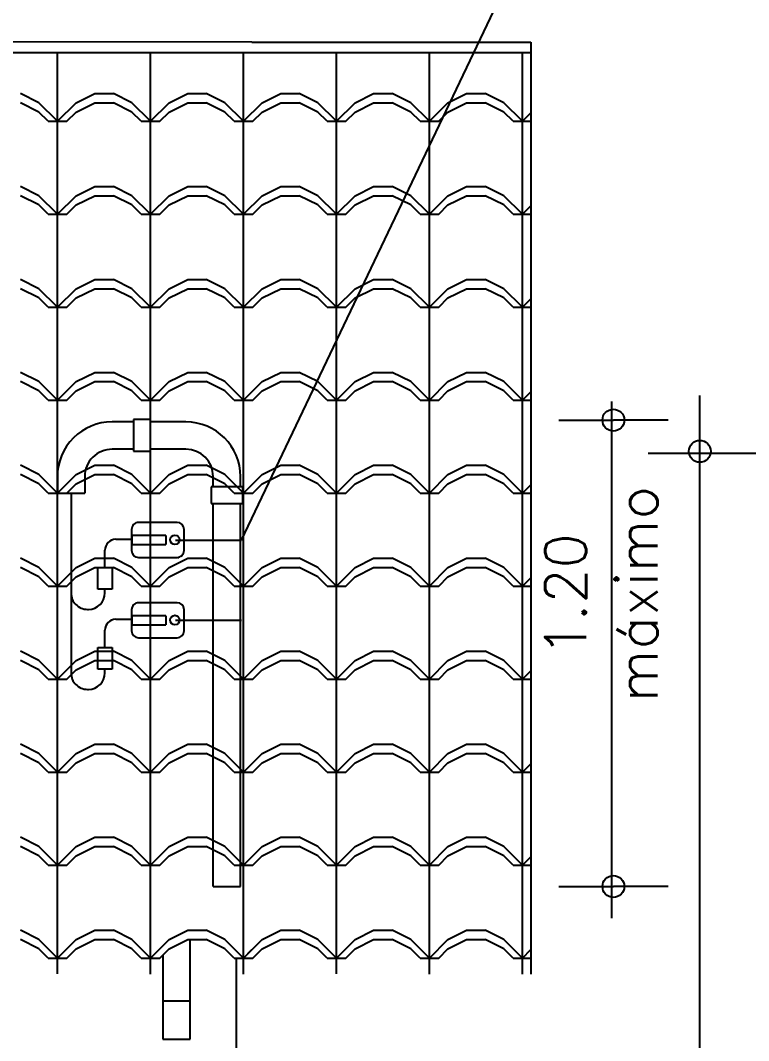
# Model space of a CAD drawing. Extents: x -6702 to 814, y 5971 to 8281.
# Drawn here: x -2874.5 to -2741.3, y 6612.5 to 6799.1 of the extents above; entities that cross this region are included whole.
import ezdxf

# ---------------------------------------------------------------- set-up
doc = ezdxf.new("R2010")
doc.units = 0
doc.header["$LTSCALE"] = 30
doc.header["$MEASUREMENT"] = 0
for name, color, linetype in [('COTA', 1, 'CONTINUOUS'), ('DET104', 3, 'CONTINUOUS'), ('HACHURA', 7, 'CONTINUOUS'), ('HIDRO', 3, 'CONTINUOUS'), ('PAREDE', 6, 'CONTINUOUS'), ('REG60-100', 1, 'CONTINUOUS')]:
    doc.layers.add(name, color=color, linetype=linetype)
doc.styles.add('REGUA60', font='simplex.shx')

msp = doc.modelspace()

# ---------------------------------------------------------------- linework, layer by layer
at = {"layer": 'COTA'}
for p, q in [((-2832.16, 6795.121), (-3380.474, 6795.393)), ((-2832.16, 6795.121), (-2781.161, 6795.121)), ((-2781.161, 6795.121), (-2781.161, 6624.695)), ((-2832.161, 6793.121), (-3380.474, 6793.393)), ((-2867.698, 6780.622), (-2867.698, 6793.138)), ((-2850.698, 6780.622), (-2850.698, 6793.13)), ((-2781.161, 6793.121), (-2833.698, 6793.147)), ((-2833.698, 6780.622), (-2833.698, 6793.147)), ((-2833.698, 6780.622), (-2833.698, 6793.121)), ((-2816.698, 6780.622), (-2816.698, 6793.138)), ((-2799.698, 6780.622), (-2799.698, 6793.13)), ((-2782.698, 6780.622), (-2782.698, 6793.121)), ((-2871.098, 6784.022), (-2874.498, 6785.722)), ((-2864.298, 6784.022), (-2860.898, 6785.722)), ((-2860.898, 6785.722), (-2857.498, 6785.722)), ((-2854.098, 6784.022), (-2857.498, 6785.722)), ((-2847.298, 6784.022), (-2843.898, 6785.722)), ((-2843.898, 6785.722), (-2840.498, 6785.722)), ((-2837.098, 6784.022), (-2840.498, 6785.722)), ((-2830.298, 6784.022), (-2826.898, 6785.722)), ((-2826.898, 6785.722), (-2823.498, 6785.722)), ((-2820.098, 6784.022), (-2823.498, 6785.722)), ((-2813.298, 6784.022), (-2809.898, 6785.722)), ((-2809.898, 6785.722), (-2806.498, 6785.722)), ((-2803.098, 6784.022), (-2806.498, 6785.722)), ((-2796.298, 6784.022), (-2792.898, 6785.722)), ((-2792.898, 6785.722), (-2789.498, 6785.722)), ((-2786.098, 6784.022), (-2789.498, 6785.722)), ((-2871.098, 6782.322), (-2874.498, 6784.022)), ((-2867.698, 6780.622), (-2871.098, 6784.022)), ((-2867.698, 6780.622), (-2864.298, 6784.022)), ((-2864.298, 6782.322), (-2860.898, 6784.022)), ((-2860.898, 6784.022), (-2857.498, 6784.022)), ((-2854.098, 6782.322), (-2857.498, 6784.022)), ((-2850.698, 6780.622), (-2854.098, 6784.022)), ((-2850.698, 6780.622), (-2847.298, 6784.022)), ((-2847.298, 6782.322), (-2843.898, 6784.022)), ((-2843.898, 6784.022), (-2840.498, 6784.022)), ((-2837.098, 6782.322), (-2840.498, 6784.022)), ((-2833.698, 6780.622), (-2837.098, 6784.022)), ((-2833.698, 6780.622), (-2830.298, 6784.022)), ((-2830.298, 6782.322), (-2826.898, 6784.022)), ((-2826.898, 6784.022), (-2823.498, 6784.022)), ((-2820.098, 6782.322), (-2823.498, 6784.022)), ((-2816.698, 6780.622), (-2820.098, 6784.022)), ((-2816.698, 6780.622), (-2813.298, 6784.022)), ((-2813.298, 6782.322), (-2809.898, 6784.022)), ((-2809.898, 6784.022), (-2806.498, 6784.022)), ((-2803.098, 6782.322), (-2806.498, 6784.022)), ((-2799.698, 6780.622), (-2803.098, 6784.022)), ((-2799.698, 6780.622), (-2796.298, 6784.022)), ((-2796.298, 6782.322), (-2792.898, 6784.022)), ((-2792.898, 6784.022), (-2789.498, 6784.022)), ((-2786.098, 6782.322), (-2789.498, 6784.022)), ((-2782.698, 6780.622), (-2786.098, 6784.022)), ((-2869.398, 6780.622), (-2871.098, 6782.322)), ((-2865.998, 6780.622), (-2864.298, 6782.322)), ((-2852.398, 6780.622), (-2854.098, 6782.322)), ((-2848.998, 6780.622), (-2847.298, 6782.322)), ((-2835.398, 6780.622), (-2837.098, 6782.322)), ((-2833.698, 6780.622), (-2832.161, 6782.16)), ((-2831.998, 6780.622), (-2830.298, 6782.322)), ((-2818.398, 6780.622), (-2820.098, 6782.322)), ((-2814.998, 6780.622), (-2813.298, 6782.322)), ((-2801.398, 6780.622), (-2803.098, 6782.322)), ((-2797.998, 6780.622), (-2796.298, 6782.322)), ((-2784.398, 6780.622), (-2786.098, 6782.322)), ((-2782.698, 6780.622), (-2781.161, 6782.16)), ((-2869.398, 6780.622), (-2865.998, 6780.622)), ((-2867.698, 6763.622), (-2867.698, 6780.622)), ((-2852.398, 6780.622), (-2848.998, 6780.622)), ((-2850.698, 6763.622), (-2850.698, 6780.622)), ((-2835.398, 6780.622), (-2832.161, 6780.622)), ((-2833.698, 6780.622), (-2831.998, 6780.622)), ((-2833.698, 6763.622), (-2833.698, 6780.622)), ((-2833.698, 6763.622), (-2833.698, 6780.622)), ((-2818.398, 6780.622), (-2814.998, 6780.622)), ((-2816.698, 6763.622), (-2816.698, 6780.622)), ((-2801.398, 6780.622), (-2797.998, 6780.622)), ((-2799.698, 6763.622), (-2799.698, 6780.622)), ((-2784.398, 6780.622), (-2781.161, 6780.622)), ((-2782.698, 6763.622), (-2782.698, 6780.622)), ((-2871.098, 6767.022), (-2874.498, 6768.722)), ((-2864.298, 6767.022), (-2860.898, 6768.722)), ((-2860.898, 6768.722), (-2857.498, 6768.722)), ((-2854.098, 6767.022), (-2857.498, 6768.722)), ((-2847.298, 6767.022), (-2843.898, 6768.722)), ((-2843.898, 6768.722), (-2840.498, 6768.722)), ((-2837.098, 6767.022), (-2840.498, 6768.722)), ((-2830.298, 6767.022), (-2826.898, 6768.722)), ((-2826.898, 6768.722), (-2823.498, 6768.722)), ((-2820.098, 6767.022), (-2823.498, 6768.722)), ((-2813.298, 6767.022), (-2809.898, 6768.722)), ((-2809.898, 6768.722), (-2806.498, 6768.722)), ((-2803.098, 6767.022), (-2806.498, 6768.722)), ((-2796.298, 6767.022), (-2792.898, 6768.722)), ((-2792.898, 6768.722), (-2789.498, 6768.722)), ((-2786.098, 6767.022), (-2789.498, 6768.722)), ((-2871.098, 6765.322), (-2874.498, 6767.022)), ((-2867.698, 6763.622), (-2871.098, 6767.022)), ((-2867.698, 6763.622), (-2864.298, 6767.022)), ((-2864.298, 6765.322), (-2860.898, 6767.022)), ((-2860.898, 6767.022), (-2857.498, 6767.022)), ((-2854.098, 6765.322), (-2857.498, 6767.022)), ((-2850.698, 6763.622), (-2854.098, 6767.022)), ((-2850.698, 6763.622), (-2847.298, 6767.022)), ((-2847.298, 6765.322), (-2843.898, 6767.022)), ((-2843.898, 6767.022), (-2840.498, 6767.022)), ((-2837.098, 6765.322), (-2840.498, 6767.022)), ((-2833.698, 6763.622), (-2837.098, 6767.022)), ((-2833.698, 6763.622), (-2830.298, 6767.022)), ((-2830.298, 6765.322), (-2826.898, 6767.022)), ((-2826.898, 6767.022), (-2823.498, 6767.022)), ((-2820.098, 6765.322), (-2823.498, 6767.022)), ((-2816.698, 6763.622), (-2820.098, 6767.022)), ((-2816.698, 6763.622), (-2813.298, 6767.022)), ((-2813.298, 6765.322), (-2809.898, 6767.022)), ((-2809.898, 6767.022), (-2806.498, 6767.022)), ((-2803.098, 6765.322), (-2806.498, 6767.022)), ((-2799.698, 6763.622), (-2803.098, 6767.022)), ((-2799.698, 6763.622), (-2796.298, 6767.022)), ((-2796.298, 6765.322), (-2792.898, 6767.022)), ((-2792.898, 6767.022), (-2789.498, 6767.022)), ((-2786.098, 6765.322), (-2789.498, 6767.022)), ((-2782.698, 6763.622), (-2786.098, 6767.022)), ((-2869.398, 6763.622), (-2871.098, 6765.322)), ((-2865.998, 6763.622), (-2864.298, 6765.322)), ((-2852.398, 6763.622), (-2854.098, 6765.322)), ((-2848.998, 6763.622), (-2847.298, 6765.322)), ((-2835.398, 6763.622), (-2837.098, 6765.322)), ((-2833.698, 6763.622), (-2832.161, 6765.16)), ((-2831.998, 6763.622), (-2830.298, 6765.322)), ((-2818.398, 6763.622), (-2820.098, 6765.322)), ((-2814.998, 6763.622), (-2813.298, 6765.322)), ((-2801.398, 6763.622), (-2803.098, 6765.322)), ((-2797.998, 6763.622), (-2796.298, 6765.322)), ((-2784.398, 6763.622), (-2786.098, 6765.322)), ((-2782.698, 6763.622), (-2781.161, 6765.16)), ((-2869.398, 6763.622), (-2865.998, 6763.622)), ((-2867.698, 6746.622), (-2867.698, 6763.622)), ((-2852.398, 6763.622), (-2848.998, 6763.622)), ((-2850.698, 6746.622), (-2850.698, 6763.622)), ((-2835.398, 6763.622), (-2832.161, 6763.622)), ((-2833.698, 6763.622), (-2831.998, 6763.622)), ((-2833.698, 6746.622), (-2833.698, 6763.622)), ((-2833.698, 6746.622), (-2833.698, 6763.622)), ((-2818.398, 6763.622), (-2814.998, 6763.622)), ((-2816.698, 6746.622), (-2816.698, 6763.622)), ((-2801.398, 6763.622), (-2797.998, 6763.622)), ((-2799.698, 6746.622), (-2799.698, 6763.622)), ((-2784.398, 6763.622), (-2781.161, 6763.622)), ((-2782.698, 6746.622), (-2782.698, 6763.622)), ((-2871.098, 6750.022), (-2874.498, 6751.722)), ((-2864.298, 6750.022), (-2860.898, 6751.722)), ((-2860.898, 6751.722), (-2857.498, 6751.722)), ((-2854.098, 6750.022), (-2857.498, 6751.722)), ((-2847.298, 6750.022), (-2843.898, 6751.722)), ((-2843.898, 6751.722), (-2840.498, 6751.722)), ((-2837.098, 6750.022), (-2840.498, 6751.722)), ((-2830.298, 6750.022), (-2826.898, 6751.722)), ((-2826.898, 6751.722), (-2823.498, 6751.722)), ((-2820.098, 6750.022), (-2823.498, 6751.722)), ((-2813.298, 6750.022), (-2809.898, 6751.722)), ((-2809.898, 6751.722), (-2806.498, 6751.722)), ((-2803.098, 6750.022), (-2806.498, 6751.722)), ((-2796.298, 6750.022), (-2792.898, 6751.722)), ((-2792.898, 6751.722), (-2789.498, 6751.722)), ((-2786.098, 6750.022), (-2789.498, 6751.722)), ((-2871.098, 6748.322), (-2874.498, 6750.022)), ((-2867.698, 6746.622), (-2871.098, 6750.022)), ((-2867.698, 6746.622), (-2864.298, 6750.022)), ((-2864.298, 6748.322), (-2860.898, 6750.022)), ((-2860.898, 6750.022), (-2857.498, 6750.022)), ((-2854.098, 6748.322), (-2857.498, 6750.022)), ((-2850.698, 6746.622), (-2854.098, 6750.022)), ((-2850.698, 6746.622), (-2847.298, 6750.022)), ((-2847.298, 6748.322), (-2843.898, 6750.022)), ((-2843.898, 6750.022), (-2840.498, 6750.022)), ((-2837.098, 6748.322), (-2840.498, 6750.022)), ((-2833.698, 6746.622), (-2837.098, 6750.022)), ((-2833.698, 6746.622), (-2830.298, 6750.022)), ((-2830.298, 6748.322), (-2826.898, 6750.022)), ((-2826.898, 6750.022), (-2823.498, 6750.022)), ((-2820.098, 6748.322), (-2823.498, 6750.022)), ((-2816.698, 6746.622), (-2820.098, 6750.022)), ((-2816.698, 6746.622), (-2813.298, 6750.022)), ((-2813.298, 6748.322), (-2809.898, 6750.022)), ((-2809.898, 6750.022), (-2806.498, 6750.022)), ((-2803.098, 6748.322), (-2806.498, 6750.022)), ((-2799.698, 6746.622), (-2803.098, 6750.022)), ((-2799.698, 6746.622), (-2796.298, 6750.022)), ((-2796.298, 6748.322), (-2792.898, 6750.022)), ((-2792.898, 6750.022), (-2789.498, 6750.022)), ((-2786.098, 6748.322), (-2789.498, 6750.022)), ((-2782.698, 6746.622), (-2786.098, 6750.022)), ((-2869.398, 6746.622), (-2871.098, 6748.322)), ((-2865.998, 6746.622), (-2864.298, 6748.322)), ((-2852.398, 6746.622), (-2854.098, 6748.322)), ((-2848.998, 6746.622), (-2847.298, 6748.322)), ((-2835.398, 6746.622), (-2837.098, 6748.322)), ((-2833.698, 6746.622), (-2832.161, 6748.16)), ((-2831.998, 6746.622), (-2830.298, 6748.322)), ((-2818.398, 6746.622), (-2820.098, 6748.322)), ((-2814.998, 6746.622), (-2813.298, 6748.322)), ((-2801.398, 6746.622), (-2803.098, 6748.322)), ((-2797.998, 6746.622), (-2796.298, 6748.322)), ((-2784.398, 6746.622), (-2786.098, 6748.322)), ((-2782.698, 6746.622), (-2781.161, 6748.16)), ((-2869.398, 6746.622), (-2865.998, 6746.622)), ((-2867.698, 6729.622), (-2867.698, 6746.622)), ((-2852.398, 6746.622), (-2848.998, 6746.622)), ((-2850.698, 6729.622), (-2850.698, 6746.622)), ((-2835.398, 6746.622), (-2832.161, 6746.622)), ((-2833.698, 6746.622), (-2831.998, 6746.622)), ((-2833.698, 6729.622), (-2833.698, 6746.622)), ((-2833.698, 6729.622), (-2833.698, 6746.622)), ((-2818.398, 6746.622), (-2814.998, 6746.622)), ((-2816.698, 6729.622), (-2816.698, 6746.622)), ((-2801.398, 6746.622), (-2797.998, 6746.622)), ((-2799.698, 6729.622), (-2799.698, 6746.622)), ((-2784.398, 6746.622), (-2781.161, 6746.622)), ((-2782.698, 6729.622), (-2782.698, 6746.622)), ((-2871.098, 6733.022), (-2874.498, 6734.722)), ((-2864.298, 6733.022), (-2860.898, 6734.722)), ((-2860.898, 6734.722), (-2857.498, 6734.722)), ((-2854.098, 6733.022), (-2857.498, 6734.722)), ((-2847.298, 6733.022), (-2843.898, 6734.722)), ((-2843.898, 6734.722), (-2840.498, 6734.722)), ((-2837.098, 6733.022), (-2840.498, 6734.722)), ((-2830.298, 6733.022), (-2826.898, 6734.722)), ((-2826.898, 6734.722), (-2823.498, 6734.722)), ((-2820.098, 6733.022), (-2823.498, 6734.722)), ((-2813.298, 6733.022), (-2809.898, 6734.722)), ((-2809.898, 6734.722), (-2806.498, 6734.722)), ((-2803.098, 6733.022), (-2806.498, 6734.722)), ((-2796.298, 6733.022), (-2792.898, 6734.722)), ((-2792.898, 6734.722), (-2789.498, 6734.722)), ((-2786.098, 6733.022), (-2789.498, 6734.722)), ((-2871.098, 6731.322), (-2874.498, 6733.022)), ((-2867.698, 6729.622), (-2871.098, 6733.022)), ((-2867.698, 6729.622), (-2864.298, 6733.022)), ((-2864.298, 6731.322), (-2860.898, 6733.022)), ((-2860.898, 6733.022), (-2857.498, 6733.022)), ((-2854.098, 6731.322), (-2857.498, 6733.022)), ((-2850.698, 6729.622), (-2854.098, 6733.022)), ((-2850.698, 6729.622), (-2847.298, 6733.022)), ((-2847.298, 6731.322), (-2843.898, 6733.022)), ((-2843.898, 6733.022), (-2840.498, 6733.022)), ((-2837.098, 6731.322), (-2840.498, 6733.022)), ((-2833.698, 6729.622), (-2837.098, 6733.022)), ((-2833.698, 6729.622), (-2830.298, 6733.022)), ((-2830.298, 6731.322), (-2826.898, 6733.022)), ((-2826.898, 6733.022), (-2823.498, 6733.022)), ((-2820.098, 6731.322), (-2823.498, 6733.022)), ((-2816.698, 6729.622), (-2820.098, 6733.022)), ((-2816.698, 6729.622), (-2813.298, 6733.022)), ((-2813.298, 6731.322), (-2809.898, 6733.022)), ((-2809.898, 6733.022), (-2806.498, 6733.022)), ((-2803.098, 6731.322), (-2806.498, 6733.022)), ((-2799.698, 6729.622), (-2803.098, 6733.022)), ((-2799.698, 6729.622), (-2796.298, 6733.022)), ((-2796.298, 6731.322), (-2792.898, 6733.022)), ((-2792.898, 6733.022), (-2789.498, 6733.022)), ((-2786.098, 6731.322), (-2789.498, 6733.022)), ((-2782.698, 6729.622), (-2786.098, 6733.022)), ((-2869.398, 6729.622), (-2871.098, 6731.322)), ((-2865.998, 6729.622), (-2864.298, 6731.322)), ((-2852.398, 6729.622), (-2854.098, 6731.322)), ((-2848.998, 6729.622), (-2847.298, 6731.322)), ((-2835.398, 6729.622), (-2837.098, 6731.322)), ((-2833.698, 6729.622), (-2832.161, 6731.16)), ((-2831.998, 6729.622), (-2830.298, 6731.322)), ((-2818.398, 6729.622), (-2820.098, 6731.322)), ((-2814.998, 6729.622), (-2813.298, 6731.322)), ((-2801.398, 6729.622), (-2803.098, 6731.322)), ((-2797.998, 6729.622), (-2796.298, 6731.322)), ((-2784.398, 6729.622), (-2786.098, 6731.322)), ((-2782.698, 6729.622), (-2781.161, 6731.16)), ((-2869.398, 6729.622), (-2865.998, 6729.622)), ((-2867.698, 6712.622), (-2867.698, 6729.622)), ((-2852.398, 6729.622), (-2848.998, 6729.622)), ((-2850.698, 6712.622), (-2850.698, 6729.622)), ((-2835.398, 6729.622), (-2832.161, 6729.622)), ((-2833.698, 6729.622), (-2831.998, 6729.622)), ((-2833.698, 6712.622), (-2833.698, 6729.622)), ((-2833.698, 6712.622), (-2833.698, 6729.622)), ((-2818.398, 6729.622), (-2814.998, 6729.622)), ((-2816.698, 6712.622), (-2816.698, 6729.622)), ((-2801.398, 6729.622), (-2797.998, 6729.622)), ((-2799.698, 6712.622), (-2799.698, 6729.622)), ((-2784.398, 6729.622), (-2781.161, 6729.622)), ((-2782.698, 6712.622), (-2782.698, 6729.622)), ((-2871.098, 6716.022), (-2874.498, 6717.722)), ((-2864.298, 6716.022), (-2860.898, 6717.722)), ((-2860.898, 6717.722), (-2857.498, 6717.722)), ((-2854.098, 6716.022), (-2857.498, 6717.722)), ((-2847.298, 6716.022), (-2843.898, 6717.722)), ((-2843.898, 6717.722), (-2840.498, 6717.722)), ((-2837.098, 6716.022), (-2840.498, 6717.722)), ((-2830.298, 6716.022), (-2826.898, 6717.722)), ((-2826.898, 6717.722), (-2823.498, 6717.722)), ((-2820.098, 6716.022), (-2823.498, 6717.722)), ((-2813.298, 6716.022), (-2809.898, 6717.722)), ((-2809.898, 6717.722), (-2806.498, 6717.722)), ((-2803.098, 6716.022), (-2806.498, 6717.722)), ((-2796.298, 6716.022), (-2792.898, 6717.722)), ((-2792.898, 6717.722), (-2789.498, 6717.722)), ((-2786.098, 6716.022), (-2789.498, 6717.722)), ((-2871.098, 6714.322), (-2874.498, 6716.022)), ((-2867.698, 6712.622), (-2871.098, 6716.022)), ((-2867.698, 6712.622), (-2864.298, 6716.022)), ((-2864.298, 6714.322), (-2860.898, 6716.022)), ((-2860.898, 6716.022), (-2857.498, 6716.022)), ((-2854.098, 6714.322), (-2857.498, 6716.022)), ((-2850.698, 6712.622), (-2854.098, 6716.022)), ((-2850.698, 6712.622), (-2847.298, 6716.022)), ((-2847.298, 6714.322), (-2843.898, 6716.022)), ((-2843.898, 6716.022), (-2840.498, 6716.022)), ((-2837.098, 6714.322), (-2840.498, 6716.022)), ((-2833.698, 6712.622), (-2837.098, 6716.022)), ((-2833.698, 6712.622), (-2830.298, 6716.022)), ((-2830.298, 6714.322), (-2826.898, 6716.022)), ((-2826.898, 6716.022), (-2823.498, 6716.022)), ((-2820.098, 6714.322), (-2823.498, 6716.022)), ((-2816.698, 6712.622), (-2820.098, 6716.022)), ((-2816.698, 6712.622), (-2813.298, 6716.022)), ((-2813.298, 6714.322), (-2809.898, 6716.022)), ((-2809.898, 6716.022), (-2806.498, 6716.022)), ((-2803.098, 6714.322), (-2806.498, 6716.022)), ((-2799.698, 6712.622), (-2803.098, 6716.022)), ((-2799.698, 6712.622), (-2796.298, 6716.022)), ((-2796.298, 6714.322), (-2792.898, 6716.022)), ((-2792.898, 6716.022), (-2789.498, 6716.022)), ((-2786.098, 6714.322), (-2789.498, 6716.022)), ((-2782.698, 6712.622), (-2786.098, 6716.022)), ((-2869.398, 6712.622), (-2871.098, 6714.322)), ((-2865.998, 6712.622), (-2864.298, 6714.322)), ((-2852.398, 6712.622), (-2854.098, 6714.322)), ((-2848.998, 6712.622), (-2847.298, 6714.322)), ((-2835.398, 6712.622), (-2837.098, 6714.322)), ((-2833.698, 6712.622), (-2832.161, 6714.16)), ((-2831.998, 6712.622), (-2830.298, 6714.322)), ((-2818.398, 6712.622), (-2820.098, 6714.322)), ((-2814.998, 6712.622), (-2813.298, 6714.322)), ((-2801.398, 6712.622), (-2803.098, 6714.322)), ((-2797.998, 6712.622), (-2796.298, 6714.322)), ((-2784.398, 6712.622), (-2786.098, 6714.322)), ((-2782.698, 6712.622), (-2781.161, 6714.16)), ((-2869.398, 6712.622), (-2865.998, 6712.622)), ((-2867.698, 6695.622), (-2867.698, 6712.622)), ((-2852.398, 6712.622), (-2848.998, 6712.622)), ((-2850.698, 6695.622), (-2850.698, 6712.622)), ((-2835.398, 6712.622), (-2832.161, 6712.622)), ((-2833.698, 6712.622), (-2831.998, 6712.622)), ((-2833.698, 6695.622), (-2833.698, 6712.622)), ((-2833.698, 6695.622), (-2833.698, 6712.622)), ((-2818.398, 6712.622), (-2814.998, 6712.622)), ((-2816.698, 6695.622), (-2816.698, 6712.622)), ((-2801.398, 6712.622), (-2797.998, 6712.622)), ((-2799.698, 6695.622), (-2799.698, 6712.622)), ((-2784.398, 6712.622), (-2781.161, 6712.622)), ((-2782.698, 6695.622), (-2782.698, 6712.622)), ((-2871.098, 6699.022), (-2874.498, 6700.722)), ((-2864.298, 6699.022), (-2860.898, 6700.722)), ((-2860.898, 6700.722), (-2857.498, 6700.722)), ((-2854.098, 6699.022), (-2857.498, 6700.722)), ((-2847.298, 6699.022), (-2843.898, 6700.722)), ((-2843.898, 6700.722), (-2840.498, 6700.722)), ((-2837.098, 6699.022), (-2840.498, 6700.722)), ((-2830.298, 6699.022), (-2826.898, 6700.722)), ((-2826.898, 6700.722), (-2823.498, 6700.722)), ((-2820.098, 6699.022), (-2823.498, 6700.722)), ((-2813.298, 6699.022), (-2809.898, 6700.722)), ((-2809.898, 6700.722), (-2806.498, 6700.722)), ((-2803.098, 6699.022), (-2806.498, 6700.722)), ((-2796.298, 6699.022), (-2792.898, 6700.722)), ((-2792.898, 6700.722), (-2789.498, 6700.722)), ((-2786.098, 6699.022), (-2789.498, 6700.722)), ((-2871.098, 6697.322), (-2874.498, 6699.022)), ((-2867.698, 6695.622), (-2871.098, 6699.022)), ((-2867.698, 6695.622), (-2864.298, 6699.022)), ((-2864.298, 6697.322), (-2860.898, 6699.022)), ((-2860.898, 6699.022), (-2857.498, 6699.022)), ((-2854.098, 6697.322), (-2857.498, 6699.022)), ((-2850.698, 6695.622), (-2854.098, 6699.022)), ((-2850.698, 6695.622), (-2847.298, 6699.022)), ((-2847.298, 6697.322), (-2843.898, 6699.022)), ((-2843.898, 6699.022), (-2840.498, 6699.022)), ((-2837.098, 6697.322), (-2840.498, 6699.022)), ((-2833.698, 6695.622), (-2837.098, 6699.022)), ((-2833.698, 6695.622), (-2830.298, 6699.022)), ((-2830.298, 6697.322), (-2826.898, 6699.022)), ((-2826.898, 6699.022), (-2823.498, 6699.022)), ((-2820.098, 6697.322), (-2823.498, 6699.022)), ((-2816.698, 6695.622), (-2820.098, 6699.022)), ((-2816.698, 6695.622), (-2813.298, 6699.022)), ((-2813.298, 6697.322), (-2809.898, 6699.022)), ((-2809.898, 6699.022), (-2806.498, 6699.022)), ((-2803.098, 6697.322), (-2806.498, 6699.022)), ((-2799.698, 6695.622), (-2803.098, 6699.022)), ((-2799.698, 6695.622), (-2796.298, 6699.022)), ((-2796.298, 6697.322), (-2792.898, 6699.022)), ((-2792.898, 6699.022), (-2789.498, 6699.022)), ((-2786.098, 6697.322), (-2789.498, 6699.022)), ((-2782.698, 6695.622), (-2786.098, 6699.022)), ((-2869.398, 6695.622), (-2871.098, 6697.322)), ((-2865.998, 6695.622), (-2864.298, 6697.322)), ((-2852.398, 6695.622), (-2854.098, 6697.322)), ((-2848.998, 6695.622), (-2847.298, 6697.322)), ((-2835.398, 6695.622), (-2837.098, 6697.322)), ((-2833.698, 6695.622), (-2832.161, 6697.16)), ((-2831.998, 6695.622), (-2830.298, 6697.322)), ((-2818.398, 6695.622), (-2820.098, 6697.322)), ((-2814.998, 6695.622), (-2813.298, 6697.322)), ((-2801.398, 6695.622), (-2803.098, 6697.322)), ((-2797.998, 6695.622), (-2796.298, 6697.322)), ((-2784.398, 6695.622), (-2786.098, 6697.322)), ((-2782.698, 6695.622), (-2781.161, 6697.16)), ((-2869.398, 6695.622), (-2865.998, 6695.622)), ((-2867.698, 6678.622), (-2867.698, 6695.622)), ((-2852.398, 6695.622), (-2848.998, 6695.622)), ((-2850.698, 6678.622), (-2850.698, 6695.622)), ((-2835.398, 6695.622), (-2832.161, 6695.622)), ((-2833.698, 6695.622), (-2831.998, 6695.622)), ((-2833.698, 6678.622), (-2833.698, 6695.622)), ((-2833.698, 6678.622), (-2833.698, 6695.622)), ((-2818.398, 6695.622), (-2814.998, 6695.622)), ((-2816.698, 6678.622), (-2816.698, 6695.622)), ((-2801.398, 6695.622), (-2797.998, 6695.622)), ((-2799.698, 6678.622), (-2799.698, 6695.622)), ((-2784.398, 6695.622), (-2781.161, 6695.622)), ((-2782.698, 6678.622), (-2782.698, 6695.622)), ((-2871.098, 6682.022), (-2874.498, 6683.722)), ((-2871.098, 6680.322), (-2874.498, 6682.022)), ((-2867.698, 6678.622), (-2871.098, 6682.022)), ((-2867.698, 6678.622), (-2864.298, 6682.022)), ((-2864.298, 6682.022), (-2860.898, 6683.722)), ((-2864.298, 6680.322), (-2860.898, 6682.022)), ((-2860.898, 6683.722), (-2857.498, 6683.722)), ((-2860.898, 6682.022), (-2857.498, 6682.022)), ((-2854.098, 6682.022), (-2857.498, 6683.722)), ((-2854.098, 6680.322), (-2857.498, 6682.022)), ((-2850.698, 6678.622), (-2854.098, 6682.022)), ((-2850.698, 6678.622), (-2847.298, 6682.022)), ((-2847.298, 6682.022), (-2843.898, 6683.722)), ((-2847.298, 6680.322), (-2843.898, 6682.022)), ((-2843.898, 6683.722), (-2840.498, 6683.722)), ((-2843.898, 6682.022), (-2840.498, 6682.022)), ((-2837.098, 6682.022), (-2840.498, 6683.722)), ((-2837.098, 6680.322), (-2840.498, 6682.022)), ((-2833.698, 6678.622), (-2837.098, 6682.022)), ((-2833.698, 6678.622), (-2830.298, 6682.022)), ((-2830.298, 6682.022), (-2826.898, 6683.722)), ((-2830.298, 6680.322), (-2826.898, 6682.022)), ((-2826.898, 6683.722), (-2823.498, 6683.722)), ((-2826.898, 6682.022), (-2823.498, 6682.022)), ((-2820.098, 6682.022), (-2823.498, 6683.722)), ((-2820.098, 6680.322), (-2823.498, 6682.022)), ((-2816.698, 6678.622), (-2820.098, 6682.022)), ((-2816.698, 6678.622), (-2813.298, 6682.022)), ((-2813.298, 6682.022), (-2809.898, 6683.722)), ((-2813.298, 6680.322), (-2809.898, 6682.022)), ((-2809.898, 6683.722), (-2806.498, 6683.722)), ((-2809.898, 6682.022), (-2806.498, 6682.022)), ((-2803.098, 6682.022), (-2806.498, 6683.722)), ((-2803.098, 6680.322), (-2806.498, 6682.022)), ((-2799.698, 6678.622), (-2803.098, 6682.022)), ((-2799.698, 6678.622), (-2796.298, 6682.022)), ((-2796.298, 6682.022), (-2792.898, 6683.722)), ((-2796.298, 6680.322), (-2792.898, 6682.022)), ((-2792.898, 6683.722), (-2789.498, 6683.722)), ((-2792.898, 6682.022), (-2789.498, 6682.022)), ((-2786.098, 6682.022), (-2789.498, 6683.722)), ((-2786.098, 6680.322), (-2789.498, 6682.022)), ((-2782.698, 6678.622), (-2786.098, 6682.022)), ((-2869.398, 6678.622), (-2871.098, 6680.322)), ((-2865.998, 6678.622), (-2864.298, 6680.322)), ((-2852.398, 6678.622), (-2854.098, 6680.322)), ((-2848.998, 6678.622), (-2847.298, 6680.322)), ((-2835.398, 6678.622), (-2837.098, 6680.322)), ((-2833.698, 6678.622), (-2832.161, 6680.16)), ((-2831.998, 6678.622), (-2830.298, 6680.322)), ((-2818.398, 6678.622), (-2820.098, 6680.322)), ((-2814.998, 6678.622), (-2813.298, 6680.322)), ((-2801.398, 6678.622), (-2803.098, 6680.322)), ((-2797.998, 6678.622), (-2796.298, 6680.322)), ((-2784.398, 6678.622), (-2786.098, 6680.322)), ((-2782.698, 6678.622), (-2781.161, 6680.16)), ((-2869.398, 6678.622), (-2865.998, 6678.622)), ((-2867.698, 6661.622), (-2867.698, 6678.622)), ((-2852.398, 6678.622), (-2848.998, 6678.622)), ((-2850.698, 6661.622), (-2850.698, 6678.622)), ((-2835.398, 6678.622), (-2832.161, 6678.622)), ((-2833.698, 6678.622), (-2831.998, 6678.622)), ((-2833.698, 6661.622), (-2833.698, 6678.622)), ((-2833.698, 6661.622), (-2833.698, 6678.622)), ((-2818.398, 6678.622), (-2814.998, 6678.622)), ((-2816.698, 6661.622), (-2816.698, 6678.622)), ((-2801.398, 6678.622), (-2797.998, 6678.622)), ((-2799.698, 6661.622), (-2799.698, 6678.622)), ((-2784.398, 6678.622), (-2781.161, 6678.622)), ((-2782.698, 6661.622), (-2782.698, 6678.622)), ((-2871.098, 6665.022), (-2874.498, 6666.722)), ((-2864.298, 6665.022), (-2860.898, 6666.722)), ((-2860.898, 6666.722), (-2857.498, 6666.722)), ((-2854.098, 6665.022), (-2857.498, 6666.722)), ((-2847.298, 6665.022), (-2843.898, 6666.722)), ((-2843.898, 6666.722), (-2840.498, 6666.722)), ((-2837.098, 6665.022), (-2840.498, 6666.722)), ((-2830.298, 6665.022), (-2826.898, 6666.722)), ((-2826.898, 6666.722), (-2823.498, 6666.722)), ((-2820.098, 6665.022), (-2823.498, 6666.722)), ((-2813.298, 6665.022), (-2809.898, 6666.722)), ((-2809.898, 6666.722), (-2806.498, 6666.722)), ((-2803.098, 6665.022), (-2806.498, 6666.722)), ((-2796.298, 6665.022), (-2792.898, 6666.722)), ((-2792.898, 6666.722), (-2789.498, 6666.722)), ((-2786.098, 6665.022), (-2789.498, 6666.722)), ((-2871.098, 6663.322), (-2874.498, 6665.022)), ((-2867.698, 6661.622), (-2871.098, 6665.022)), ((-2869.398, 6661.622), (-2871.098, 6663.322)), ((-2867.698, 6661.622), (-2864.298, 6665.022)), ((-2865.998, 6661.622), (-2864.298, 6663.322)), ((-2864.298, 6663.322), (-2860.898, 6665.022)), ((-2860.898, 6665.022), (-2857.498, 6665.022)), ((-2854.098, 6663.322), (-2857.498, 6665.022)), ((-2850.698, 6661.622), (-2854.098, 6665.022)), ((-2852.398, 6661.622), (-2854.098, 6663.322)), ((-2850.698, 6661.622), (-2847.298, 6665.022)), ((-2848.998, 6661.622), (-2847.298, 6663.322)), ((-2847.298, 6663.322), (-2843.898, 6665.022)), ((-2843.898, 6665.022), (-2840.498, 6665.022)), ((-2837.098, 6663.322), (-2840.498, 6665.022)), ((-2833.698, 6661.622), (-2837.098, 6665.022)), ((-2835.398, 6661.622), (-2837.098, 6663.322)), ((-2833.698, 6661.622), (-2830.298, 6665.022)), ((-2831.998, 6661.622), (-2830.298, 6663.322)), ((-2830.298, 6663.322), (-2826.898, 6665.022)), ((-2826.898, 6665.022), (-2823.498, 6665.022)), ((-2820.098, 6663.322), (-2823.498, 6665.022)), ((-2816.698, 6661.622), (-2820.098, 6665.022)), ((-2818.398, 6661.622), (-2820.098, 6663.322)), ((-2816.698, 6661.622), (-2813.298, 6665.022)), ((-2814.998, 6661.622), (-2813.298, 6663.322)), ((-2813.298, 6663.322), (-2809.898, 6665.022)), ((-2809.898, 6665.022), (-2806.498, 6665.022)), ((-2803.098, 6663.322), (-2806.498, 6665.022)), ((-2799.698, 6661.622), (-2803.098, 6665.022)), ((-2801.398, 6661.622), (-2803.098, 6663.322)), ((-2799.698, 6661.622), (-2796.298, 6665.022)), ((-2797.998, 6661.622), (-2796.298, 6663.322)), ((-2796.298, 6663.322), (-2792.898, 6665.022)), ((-2792.898, 6665.022), (-2789.498, 6665.022)), ((-2786.098, 6663.322), (-2789.498, 6665.022)), ((-2782.698, 6661.622), (-2786.098, 6665.022)), ((-2784.398, 6661.622), (-2786.098, 6663.322)), ((-2869.398, 6661.622), (-2865.998, 6661.622)), ((-2867.698, 6644.622), (-2867.698, 6661.622)), ((-2852.398, 6661.622), (-2848.998, 6661.622)), ((-2850.698, 6644.622), (-2850.698, 6661.622)), ((-2835.398, 6661.622), (-2832.161, 6661.622)), ((-2833.698, 6661.622), (-2832.161, 6663.16)), ((-2833.698, 6661.622), (-2831.998, 6661.622)), ((-2833.698, 6644.622), (-2833.698, 6661.622)), ((-2833.698, 6644.622), (-2833.698, 6661.622)), ((-2818.398, 6661.622), (-2814.998, 6661.622)), ((-2816.698, 6644.622), (-2816.698, 6661.622)), ((-2801.398, 6661.622), (-2797.998, 6661.622)), ((-2799.698, 6644.622), (-2799.698, 6661.622)), ((-2784.398, 6661.622), (-2781.161, 6661.622)), ((-2782.698, 6661.622), (-2781.161, 6663.16)), ((-2782.698, 6644.622), (-2782.698, 6661.622)), ((-2871.098, 6648.022), (-2874.498, 6649.722)), ((-2864.298, 6648.022), (-2860.898, 6649.722)), ((-2860.898, 6649.722), (-2857.498, 6649.722)), ((-2854.098, 6648.022), (-2857.498, 6649.722)), ((-2847.298, 6648.022), (-2843.898, 6649.722)), ((-2843.898, 6649.722), (-2840.498, 6649.722)), ((-2837.098, 6648.022), (-2840.498, 6649.722)), ((-2830.298, 6648.022), (-2826.898, 6649.722)), ((-2826.898, 6649.722), (-2823.498, 6649.722)), ((-2820.098, 6648.022), (-2823.498, 6649.722)), ((-2813.298, 6648.022), (-2809.898, 6649.722)), ((-2809.898, 6649.722), (-2806.498, 6649.722)), ((-2803.098, 6648.022), (-2806.498, 6649.722)), ((-2796.298, 6648.022), (-2792.898, 6649.722)), ((-2792.898, 6649.722), (-2789.498, 6649.722)), ((-2786.098, 6648.022), (-2789.498, 6649.722)), ((-2871.098, 6646.322), (-2874.498, 6648.022)), ((-2867.698, 6644.622), (-2871.098, 6648.022)), ((-2867.698, 6644.622), (-2864.298, 6648.022)), ((-2864.298, 6646.322), (-2860.898, 6648.022)), ((-2860.898, 6648.022), (-2857.498, 6648.022)), ((-2854.098, 6646.322), (-2857.498, 6648.022)), ((-2850.698, 6644.622), (-2854.098, 6648.022)), ((-2850.698, 6644.622), (-2847.298, 6648.022)), ((-2847.298, 6646.322), (-2843.898, 6648.022)), ((-2843.898, 6648.022), (-2840.498, 6648.022)), ((-2837.098, 6646.322), (-2840.498, 6648.022)), ((-2833.698, 6644.622), (-2837.098, 6648.022)), ((-2833.698, 6644.622), (-2830.298, 6648.022)), ((-2830.298, 6646.322), (-2826.898, 6648.022)), ((-2826.898, 6648.022), (-2823.498, 6648.022)), ((-2820.098, 6646.322), (-2823.498, 6648.022)), ((-2816.698, 6644.622), (-2820.098, 6648.022)), ((-2816.698, 6644.622), (-2813.298, 6648.022)), ((-2813.298, 6646.322), (-2809.898, 6648.022)), ((-2809.898, 6648.022), (-2806.498, 6648.022)), ((-2803.098, 6646.322), (-2806.498, 6648.022)), ((-2799.698, 6644.622), (-2803.098, 6648.022)), ((-2799.698, 6644.622), (-2796.298, 6648.022)), ((-2796.298, 6646.322), (-2792.898, 6648.022)), ((-2792.898, 6648.022), (-2789.498, 6648.022)), ((-2786.098, 6646.322), (-2789.498, 6648.022)), ((-2782.698, 6644.622), (-2786.098, 6648.022)), ((-2869.398, 6644.622), (-2871.098, 6646.322)), ((-2865.998, 6644.622), (-2864.298, 6646.322)), ((-2852.398, 6644.622), (-2854.098, 6646.322)), ((-2848.998, 6644.622), (-2847.298, 6646.322)), ((-2835.398, 6644.622), (-2837.098, 6646.322)), ((-2833.698, 6644.622), (-2832.161, 6646.16)), ((-2831.998, 6644.622), (-2830.298, 6646.322)), ((-2818.398, 6644.622), (-2820.098, 6646.322)), ((-2814.998, 6644.622), (-2813.298, 6646.322)), ((-2801.398, 6644.622), (-2803.098, 6646.322)), ((-2797.998, 6644.622), (-2796.298, 6646.322)), ((-2784.398, 6644.622), (-2786.098, 6646.322)), ((-2782.698, 6644.622), (-2781.161, 6646.16)), ((-2869.398, 6644.622), (-2865.998, 6644.622)), ((-2867.698, 6627.622), (-2867.698, 6644.622)), ((-2852.398, 6644.622), (-2848.998, 6644.622)), ((-2850.698, 6627.622), (-2850.698, 6644.622)), ((-2835.398, 6644.622), (-2832.161, 6644.622)), ((-2833.698, 6644.622), (-2831.998, 6644.622)), ((-2833.698, 6627.622), (-2833.698, 6644.622)), ((-2833.698, 6627.622), (-2833.698, 6644.622)), ((-2818.398, 6644.622), (-2814.998, 6644.622)), ((-2816.698, 6627.622), (-2816.698, 6644.622)), ((-2801.398, 6644.622), (-2797.998, 6644.622)), ((-2799.698, 6627.622), (-2799.698, 6644.622)), ((-2784.398, 6644.622), (-2781.161, 6644.622)), ((-2782.698, 6627.622), (-2782.698, 6644.622)), ((-2871.098, 6631.022), (-2874.498, 6632.722)), ((-2864.298, 6631.022), (-2860.898, 6632.722)), ((-2860.898, 6632.722), (-2857.498, 6632.722)), ((-2854.098, 6631.022), (-2857.498, 6632.722)), ((-2847.298, 6631.022), (-2843.898, 6632.722)), ((-2843.898, 6632.722), (-2840.498, 6632.722)), ((-2837.098, 6631.022), (-2840.498, 6632.722)), ((-2830.298, 6631.022), (-2826.898, 6632.722)), ((-2826.898, 6632.722), (-2823.498, 6632.722)), ((-2820.098, 6631.022), (-2823.498, 6632.722)), ((-2813.298, 6631.022), (-2809.898, 6632.722)), ((-2809.898, 6632.722), (-2806.498, 6632.722)), ((-2803.098, 6631.022), (-2806.498, 6632.722)), ((-2796.298, 6631.022), (-2792.898, 6632.722)), ((-2792.898, 6632.722), (-2789.498, 6632.722)), ((-2786.098, 6631.022), (-2789.498, 6632.722)), ((-2871.098, 6629.322), (-2874.498, 6631.022)), ((-2867.698, 6627.622), (-2871.098, 6631.022)), ((-2867.698, 6627.622), (-2864.298, 6631.022)), ((-2864.298, 6629.322), (-2860.898, 6631.022)), ((-2860.898, 6631.022), (-2857.498, 6631.022)), ((-2854.098, 6629.322), (-2857.498, 6631.022)), ((-2850.698, 6627.622), (-2854.098, 6631.022)), ((-2850.698, 6627.622), (-2847.298, 6631.022)), ((-2847.298, 6629.322), (-2843.898, 6631.022)), ((-2843.898, 6631.022), (-2840.498, 6631.022)), ((-2837.098, 6629.322), (-2840.498, 6631.022)), ((-2833.698, 6627.622), (-2837.098, 6631.022)), ((-2833.698, 6627.622), (-2830.298, 6631.022)), ((-2830.298, 6629.322), (-2826.898, 6631.022)), ((-2826.898, 6631.022), (-2823.498, 6631.022)), ((-2820.098, 6629.322), (-2823.498, 6631.022)), ((-2816.698, 6627.622), (-2820.098, 6631.022)), ((-2816.698, 6627.622), (-2813.298, 6631.022)), ((-2813.298, 6629.322), (-2809.898, 6631.022)), ((-2809.898, 6631.022), (-2806.498, 6631.022)), ((-2803.098, 6629.322), (-2806.498, 6631.022)), ((-2799.698, 6627.622), (-2803.098, 6631.022)), ((-2799.698, 6627.622), (-2796.298, 6631.022)), ((-2796.298, 6629.322), (-2792.898, 6631.022)), ((-2792.898, 6631.022), (-2789.498, 6631.022)), ((-2786.098, 6629.322), (-2789.498, 6631.022)), ((-2782.698, 6627.622), (-2786.098, 6631.022)), ((-2869.398, 6627.622), (-2871.098, 6629.322)), ((-2865.998, 6627.622), (-2864.298, 6629.322)), ((-2852.398, 6627.622), (-2854.098, 6629.322)), ((-2848.998, 6627.622), (-2847.298, 6629.322)), ((-2835.398, 6627.622), (-2837.098, 6629.322)), ((-2833.698, 6627.622), (-2832.161, 6629.16)), ((-2831.998, 6627.622), (-2830.298, 6629.322)), ((-2818.398, 6627.622), (-2820.098, 6629.322)), ((-2814.998, 6627.622), (-2813.298, 6629.322)), ((-2801.398, 6627.622), (-2803.098, 6629.322)), ((-2797.998, 6627.622), (-2796.298, 6629.322)), ((-2784.398, 6627.622), (-2786.098, 6629.322)), ((-2782.698, 6627.622), (-2781.161, 6629.16)), ((-2869.398, 6627.622), (-2865.998, 6627.622)), ((-2867.698, 6624.713), (-2867.698, 6627.622)), ((-2852.398, 6627.622), (-2848.998, 6627.622)), ((-2850.698, 6624.704), (-2850.698, 6627.622)), ((-2835.398, 6627.622), (-2832.161, 6627.622)), ((-2833.698, 6627.622), (-2831.998, 6627.622)), ((-2833.698, 6624.721), (-2833.698, 6627.622)), ((-2833.698, 6624.696), (-2833.698, 6627.622)), ((-2818.398, 6627.622), (-2814.998, 6627.622)), ((-2816.698, 6624.713), (-2816.698, 6627.622)), ((-2801.398, 6627.622), (-2797.998, 6627.622)), ((-2799.698, 6624.704), (-2799.698, 6627.622)), ((-2784.398, 6627.622), (-2781.161, 6627.622)), ((-2782.698, 6624.696), (-2782.698, 6627.622))]:
    msp.add_line(p, q, dxfattribs=at)
at = {"layer": 'DET104', "color": 7, "linetype": 'Continuous', "ltscale": 3.937008}
for p, q in [((-2750.253, 6342.63), (-2750.253, 6730.484)), ((-2766.391, 6729.379), (-2766.391, 6634.933)), ((-2739.041, 6719.883), (-2759.669, 6719.883)), ((-2860.364, 6695.057, -20), (-2860.364, 6699.032, -20)), ((-2860.364, 6699.032, -20), (-2857.738, 6699.032, -20)), ((-2857.738, 6699.032, -20), (-2857.738, 6695.057, -20)), ((-2857.738, 6695.057, -20), (-2860.364, 6695.057, -20)), ((-2859.051, 6694.382, -20), (-2859.051, 6695.057, -20)), ((-2860.364, 6684.407, -20), (-2857.738, 6684.407, -20)), ((-2860.364, 6680.431, -20), (-2860.364, 6684.407, -20)), ((-2857.738, 6684.407, -20), (-2857.738, 6680.431, -20)), ((-2857.738, 6680.431, -20), (-2860.364, 6680.431, -20)), ((-2859.051, 6679.756, -20), (-2859.051, 6680.431, -20))]:
    msp.add_line(p, q, dxfattribs=at)
at = {"layer": 'DET104', "linetype": 'Continuous', "ltscale": 3.937008}
for p, q in [((-2853.8, 6725.658, -20), (-2857.739, 6725.658, -20)), ((-2853.8, 6726.083, -20), (-2853.8, 6720.307, -20)), ((-2850.725, 6726.083, -20), (-2853.8, 6726.083, -20)), ((-2850.725, 6720.307, -20), (-2850.725, 6726.083, -20)), ((-2844.236, 6725.657, -20), (-2850.725, 6725.657, -20)), ((-2853.8, 6720.658, -20), (-2857.739, 6720.658, -20)), ((-2853.8, 6720.307, -20), (-2850.725, 6720.307, -20)), ((-2844.236, 6720.658, -20), (-2850.725, 6720.658, -20)), ((-2867.739, 6715.657, -20), (-2867.739, 6712.656, -20)), ((-2862.739, 6715.658, -20), (-2862.739, 6712.656, -20)), ((-2839.236, 6713.804, -20), (-2839.236, 6715.658, -20)), ((-2834.236, 6713.804, -20), (-2834.236, 6715.657, -20)), ((-2839.624, 6713.804, -20), (-2839.624, 6710.729, -20)), ((-2833.848, 6713.804, -20), (-2839.624, 6713.804, -20)), ((-2833.848, 6710.729, -20), (-2833.848, 6713.804, -20)), ((-2867.739, 6712.656, -20), (-2862.739, 6712.656, -20)), ((-2839.624, 6710.729, -20), (-2833.848, 6710.729, -20)), ((-2839.236, 6640.714, -20), (-2839.236, 6710.729, -20)), ((-2834.236, 6640.714, -20), (-2834.236, 6710.729, -20)), ((-2857.051, 6704.189, -20), (-2854.16, 6704.189, -20)), ((-2859.051, 6699.032, -20), (-2859.051, 6702.189, -20)), ((-2857.051, 6689.563, -20), (-2854.16, 6689.563, -20)), ((-2859.051, 6684.407, -20), (-2859.051, 6687.563, -20))]:
    msp.add_line(p, q, dxfattribs=at)
at = {"layer": 'DET104', "color": 11, "linetype": 'Continuous', "ltscale": 3.937008}
for p, q in [((-2776.049, 6725.99, -20), (-2766.049, 6725.99, -20)), ((-2756.049, 6725.99, -20), (-2766.049, 6725.99, -20)), ((-2776.049, 6640.714, -20), (-2766.049, 6640.714, -20)), ((-2756.049, 6640.714, -20), (-2766.049, 6640.714, -20))]:
    msp.add_line(p, q, dxfattribs=at)
at = {"layer": 'DET104', "color": 51, "linetype": 'Continuous', "ltscale": 3.937008}
msp.add_line((-2865.239, 6712.656, -20), (-2865.239, 6679.756, -20), dxfattribs=at)
at = {"layer": 'DET104', "color": 7, "linetype": 'Continuous', "ltscale": 2.519685}
for p, q in [((-2845.84, 6707.281, -20), (-2852.88, 6707.281, -20)), ((-2854.16, 6706.001, -20), (-2854.16, 6702.162, -20)), ((-2854.112, 6704.881, -20), (-2854.112, 6703.249, -20)), ((-2847.872, 6704.881, -20), (-2854.112, 6704.881, -20)), ((-2847.872, 6704.881, -20), (-2847.872, 6703.249, -20)), ((-2844.56, 6702.162, -20), (-2844.56, 6706.001, -20)), ((-2854.112, 6703.249, -20), (-2847.872, 6703.249, -20)), ((-2852.88, 6700.881, -20), (-2845.84, 6700.881, -20)), ((-2854.16, 6691.322, -20), (-2854.16, 6687.482, -20)), ((-2845.84, 6692.602, -20), (-2852.88, 6692.602, -20)), ((-2844.56, 6687.482, -20), (-2844.56, 6691.322, -20)), ((-2847.872, 6690.202, -20), (-2854.112, 6690.202, -20)), ((-2854.112, 6690.202, -20), (-2854.112, 6688.57, -20)), ((-2847.872, 6690.202, -20), (-2847.872, 6688.57, -20)), ((-2854.112, 6688.57, -20), (-2847.872, 6688.57, -20)), ((-2852.88, 6686.202, -20), (-2845.84, 6686.202, -20))]:
    msp.add_line(p, q, dxfattribs=at)
at = {"layer": 'DET104', "color": 211, "linetype": 'Continuous', "ltscale": 3.937008}
for p, q in [((-2846.149, 6704.065, -20), (-2834.073, 6704.065, -20)), ((-2846.149, 6689.386, -20), (-2834.073, 6689.386, -20))]:
    msp.add_line(p, q, dxfattribs=at)
at = {"layer": 'DET104', "color": 91, "linetype": 'Continuous', "ltscale": 3.937008}
for p, q in [((-2862.239, 6691.382, -20), (-2862.051, 6691.382, -20)), ((-2862.239, 6676.756, -20), (-2862.051, 6676.756, -20))]:
    msp.add_line(p, q, dxfattribs=at)
at = {"layer": 'DET104', "color": 51, "linetype": 'Continuous', "ltscale": 3.937008}
for centre in [(-2766.049, 6725.99, -20), (-2750.253, 6720.284), (-2766.049, 6640.714, -20)]:
    msp.add_circle(centre, 2, dxfattribs=at)
at = {"layer": 'DET104', "color": 7, "linetype": 'Continuous', "ltscale": 2.519685}
for centre in [(-2846.239, 6704.113, -20), (-2846.239, 6689.434, -20)]:
    msp.add_circle(centre, 0.864, dxfattribs=at)
at = {"layer": 'DET104', "linetype": 'Continuous', "ltscale": 3.937008}
for centre, radius, start, end in [((-2857.739, 6715.658, -20), 10, 90, 180.00022), ((-2844.236, 6715.657, -20), 10, 0, 90), ((-2857.739, 6715.658, -20), 5, 90, 180.00001), ((-2844.236, 6715.658, -20), 5, 0, 90), ((-2857.051, 6702.189, -20), 2, 90, 180), ((-2862.239, 6694.382, -20), 3, 179.99999, 270), ((-2862.051, 6694.382, -20), 3, 270, 359.99999), ((-2857.051, 6687.563, -20), 2, 90, 180), ((-2862.239, 6679.756, -20), 3, 179.99999, 270), ((-2862.051, 6679.756, -20), 3, 270, 359.99999)]:
    msp.add_arc(centre, radius, start, end, dxfattribs=at)
at = {"layer": 'DET104', "color": 7, "linetype": 'Continuous', "ltscale": 2.519685}
for centre, start, end in [((-2852.88, 6706.001, -20), 90, 180.00001), ((-2845.84, 6706.001, -20), 0, 90), ((-2852.88, 6702.162, -20), 180.00001, 270), ((-2845.84, 6702.162, -20), 270, 0.00001), ((-2852.88, 6691.322, -20), 90, 180.00001), ((-2845.84, 6691.322, -20), 0, 90), ((-2852.88, 6687.482, -20), 180.00001, 270), ((-2845.84, 6687.482, -20), 270, 0.00001)]:
    msp.add_arc(centre, 1.28, start, end, dxfattribs=at)
at = {"layer": 'HACHURA', "color": 1}
for p, q in [((-2837.168, 6722.731), (-2837.02, 6722.805)), ((-2845.52, 6700.705), (-2845.704, 6700.889))]:
    msp.add_line(p, q, dxfattribs=at)
at = {"layer": 'HIDRO'}
msp.add_line((-2839.236, 6640.714, -20), (-2834.236, 6640.714, -20), dxfattribs=at)
at = {"layer": 'PAREDE', "color": 2, "linetype": 'Continuous', "ltscale": 3.937008}
for p, q in [((-2843.444, 6612.782), (-2843.444, 6631.022)), ((-2843.444, 6612.782), (-2843.444, 6631.022)), ((-2848.444, 6628.176), (-2848.444, 6612.782)), ((-2848.444, 6628.176), (-2848.444, 6612.782)), ((-2835.054, 6627.622), (-2835.054, 6383.524)), ((-2848.444, 6619.782), (-2843.444, 6619.782)), ((-2848.444, 6619.782), (-2843.444, 6619.782)), ((-2843.444, 6612.782), (-2843.444, 6619.782)), ((-2843.444, 6612.782), (-2843.444, 6619.782)), ((-2848.444, 6612.782), (-2843.444, 6612.782)), ((-2848.444, 6612.782), (-2845.944, 6612.782)), ((-2848.444, 6612.782), (-2843.444, 6612.782)), ((-2848.444, 6612.782), (-2845.944, 6612.782))]:
    msp.add_line(p, q, dxfattribs=at)
at = {"layer": 'REG60-100'}
msp.add_line((-2834.073, 6704.065, -20), (-2758.172, 6863.168), dxfattribs=at)

# ---------------------------------------------------------------- texts
at = {"layer": 'REG60-100', "linetype": 'Continuous', "ltscale": 3.937008, "style": 'REGUA60'}
for s, p in [('máximo', (-2757.996, 6674.398, -20)), ('1.20', (-2771.049, 6682.787, -20))]:
    msp.add_text(s, height=7.5, rotation=90, dxfattribs=at).set_placement(p)

doc.saveas('drawing.dxf')
